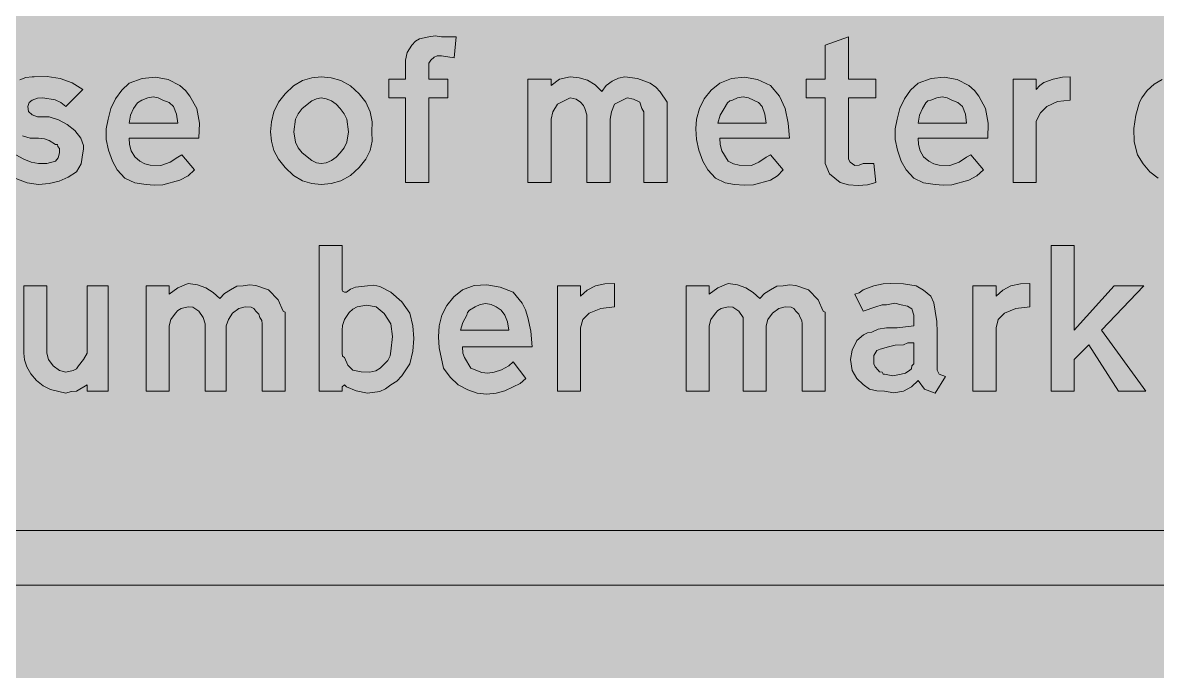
# Model space of a CAD drawing. Header units: metres. Extents: x 10 to 559, y 12 to 260.
# Drawn here: x 168 to 264.9, y 134.3 to 189.7 of the extents above; entities that cross this region are included whole.
import ezdxf

# ---------------------------------------------------------------- set-up
doc = ezdxf.new("R2010")
doc.units = ezdxf.units.M
doc.layers.add('FILL_BLUE_0000FF', color=7, linetype='Continuous', true_color=0x0000ff)
doc.layers.add('FILL_WHITE_FFFFFF', color=7, linetype='Continuous', true_color=0xffffff)

msp = doc.modelspace()

# ---------------------------------------------------------------- hatches: boundary and pattern name
at = {"layer": 'FILL_BLUE_0000FF', "true_color": 0x0000ff}
h = msp.add_hatch(color=7, dxfattribs=at)
h.dxf.hatch_style = 1
h.paths.add_polyline_path([(553.58, 259.97), (554.9, 259.58), (556.14, 258.96), (557.28, 258.12), (558.12, 256.98), (558.74, 255.74), (559.13, 254.42), (559.26, 253.08), (559.26, 19.26), (559.22, 17.91), (558.9, 16.56), (558.23, 15.32), (557.28, 14.22), (556.14, 13.28), (554.9, 12.6), (553.58, 12.2), (552.24, 12.06), (17.28, 12.06), (15.94, 12.2), (14.63, 12.6), (13.38, 13.28), (12.24, 14.22), (11.3, 15.36), (10.62, 16.61), (10.22, 17.92), (10.08, 19.26), (10.08, 253.08), (10.22, 254.41), (10.62, 255.6), (11.3, 256.93), (12.24, 258.12), (13.34, 259.07), (14.58, 259.74), (15.93, 259.99), (17.28, 260.1), (552.24, 260.1), (553.58, 259.97)])
at = {"layer": 'FILL_WHITE_FFFFFF', "true_color": 0xffffff}
h = msp.add_hatch(color=7, dxfattribs=at)
h.dxf.hatch_style = 1
h.paths.add_polyline_path([(202.68, 176.04), (200.7, 176.04), (200.7, 183.24), (199.26, 183.24), (199.26, 184.86), (200.7, 184.86), (200.7, 186.48), (200.84, 187.11), (201.24, 187.74), (201.54, 188.08), (201.89, 188.3), (202.68, 188.46), (203.22, 188.53), (203.76, 188.46), (205.02, 188.46), (204.84, 186.66), (203.76, 186.84), (203.4, 186.84), (203.13, 186.73), (202.86, 186.48), (202.7, 186.21), (202.68, 185.94), (202.68, 184.86), (204.3, 184.86), (204.3, 183.24), (202.68, 183.24), (202.68, 176.04)])
h = msp.add_hatch(color=7, dxfattribs=at)
h.dxf.hatch_style = 1
h.paths.add_polyline_path([(238.64, 177.75), (239.04, 177.48), (239.4, 177.5), (239.76, 177.66), (240.66, 177.66), (240.84, 176.04), (240.11, 175.84), (239.31, 175.77), (238.51, 175.84), (237.78, 176.04), (236.88, 176.76), (236.52, 177.66), (236.52, 183.24), (234.9, 183.24), (234.9, 184.86), (236.52, 184.86), (236.52, 187.74), (238.5, 188.46), (238.5, 184.86), (240.84, 184.86), (240.84, 183.24), (238.5, 183.24), (238.5, 178.02), (238.64, 177.75)])
h = msp.add_hatch(color=7, dxfattribs=at)
h.dxf.hatch_style = 1
h.paths.add_polyline_path([(266.22, 175.88), (265.68, 176.04), (264.91, 176.41), (264.22, 176.94), (263.63, 177.61), (263.16, 178.38), (262.88, 179.49), (262.85, 180.63), (263.01, 181.77), (263.34, 182.88), (263.52, 183.24), (263.99, 183.88), (264.58, 184.41), (265.27, 184.81), (266.04, 185.04), (266.95, 185.08), (267.77, 184.95), (268.5, 184.69), (269.1, 184.32), (269.1, 188.46), (271.08, 188.46), (271.08, 176.04), (269.1, 176.04), (269.1, 176.4), (269.1, 176.51), (269.1, 176.58), (268.92, 176.58), (268.74, 176.4), (267.3, 175.86), (266.76, 175.86), (266.22, 175.88)])
h.paths.add_polyline_path([(267.48, 183.42), (266.67, 183.31), (265.86, 183.06), (265.32, 182.16), (265.02, 181.4), (264.92, 180.52), (265.02, 179.6), (265.32, 178.74), (265.46, 178.38), (265.86, 178.02), (266.22, 177.77), (266.58, 177.66), (267.48, 177.66), (267.96, 177.83), (268.34, 178.07), (268.92, 178.74), (269.08, 179.12), (269.1, 179.64), (269.1, 181.26), (268.99, 181.96), (268.74, 182.52), (268.18, 183.08), (267.48, 183.24), (267.48, 183.35), (267.48, 183.42)], flags=16)
h = msp.add_hatch(color=7, dxfattribs=at)
h.dxf.hatch_style = 1
h.paths.add_polyline_path([(169.29, 181.64), (169.74, 181.62), (169.92, 181.62), (170.28, 181.62), (171.08, 181.39), (171.83, 180.99), (172.48, 180.46), (172.98, 179.82), (173.21, 179.19), (173.23, 178.86), (173.16, 178.56), (173.03, 177.62), (172.62, 176.94), (171.91, 176.47), (171.14, 176.13), (170.29, 175.93), (169.38, 175.86), (168.41, 175.99), (167.45, 176.36), (166.55, 176.92), (165.78, 177.66), (167.04, 178.92), (167.45, 178.4), (168.12, 178.02), (168.75, 177.77), (169.38, 177.66), (170.1, 177.66), (170.82, 177.84), (171.07, 178.13), (171.18, 178.56), (171.18, 178.92), (171.02, 179.1), (171, 179.28), (170.82, 179.28), (170.3, 179.62), (169.88, 179.76), (169.38, 179.82), (168.66, 179.82), (168.02, 180.02), (167.45, 180.32), (166.5, 181.08), (166.5, 181.26), (166.29, 181.56), (166.19, 181.89), (166.14, 182.52), (166.28, 183.44), (166.44, 183.76), (166.68, 183.96), (166.68, 184.14), (166.86, 184.14), (167.78, 184.79), (168.3, 184.98), (168.84, 185.04), (169.02, 185.04), (170.12, 185.07), (171.23, 184.91), (172.26, 184.53), (173.16, 183.96), (171.72, 182.52), (171.28, 182.86), (170.8, 183.08), (169.74, 183.24), (169.29, 183.22), (168.84, 183.06), (168.59, 182.86), (168.48, 182.52), (168.53, 182.09), (168.84, 181.8), (169.29, 181.64)])
h = msp.add_hatch(color=7, dxfattribs=at)
h.dxf.hatch_style = 1
h.paths.add_polyline_path([(176.76, 176.4), (176.09, 177.12), (175.68, 177.84), (175.35, 178.78), (175.16, 179.71), (175.15, 180.6), (175.32, 181.44), (175.55, 182.35), (175.95, 183.17), (176.48, 183.9), (177.12, 184.5), (178.23, 184.9), (179.35, 185.02), (180.44, 184.83), (181.44, 184.32), (181.92, 183.88), (182.3, 183.4), (182.88, 182.34), (183.11, 181.08), (183.06, 179.82), (177.12, 179.82), (177.14, 179.28), (177.3, 178.74), (177.59, 178.22), (178.02, 177.84), (178.45, 177.63), (178.92, 177.52), (179.82, 177.48), (180.61, 177.77), (181.26, 178.2), (181.62, 178.38), (182.7, 177.12), (182.14, 176.6), (181.44, 176.22), (180, 175.84), (179.26, 175.79), (178.56, 175.86), (177.59, 175.99), (176.76, 176.4)])
h.paths.add_polyline_path([(181.15, 181.87), (180.9, 182.52), (180.52, 182.86), (180, 183.06), (179.59, 183.26), (179.17, 183.33), (178.71, 183.26), (178.2, 183.06), (177.84, 182.83), (177.48, 182.34), (177.23, 181.78), (177.12, 181.08), (181.26, 181.08), (181.15, 181.87)], flags=16)
h = msp.add_hatch(color=7, dxfattribs=at)
h.dxf.hatch_style = 1
h.paths.add_polyline_path([(189.47, 182.05), (189.86, 182.87), (190.44, 183.6), (191.15, 184.28), (191.9, 184.73), (192.69, 184.97), (193.5, 185.04), (194.34, 184.97), (195.19, 184.73), (196.01, 184.28), (196.74, 183.6), (197.31, 182.87), (197.69, 182.05), (197.85, 181.2), (197.82, 180.36), (197.85, 179.55), (197.69, 178.76), (197.31, 178.01), (196.74, 177.3), (196.01, 176.62), (195.19, 176.18), (194.34, 175.93), (193.5, 175.86), (192.69, 175.93), (191.9, 176.18), (191.15, 176.62), (190.44, 177.3), (189.86, 178.01), (189.47, 178.76), (189.25, 179.55), (189.18, 180.36), (189.25, 181.2), (189.47, 182.05)])
h.paths.add_polyline_path([(192.69, 182.99), (191.88, 182.34), (191.54, 181.9), (191.32, 181.42), (191.16, 180.36), (191.32, 179.46), (191.54, 178.99), (191.88, 178.56), (192.69, 177.91), (193.1, 177.72), (193.5, 177.66), (193.93, 177.72), (194.38, 177.91), (194.79, 178.19), (195.12, 178.56), (195.46, 178.99), (195.68, 179.46), (195.84, 180.36), (195.68, 181.42), (195.46, 181.9), (195.12, 182.34), (194.79, 182.71), (194.38, 182.99), (193.93, 183.18), (193.5, 183.24), (193.1, 183.18), (192.69, 182.99)], flags=16)
h = msp.add_hatch(color=7, dxfattribs=at)
h.dxf.hatch_style = 1
h.paths.add_polyline_path([(213.12, 184.32), (213.84, 184.86), (214.74, 185.04), (215.52, 184.97), (216.23, 184.75), (216.87, 184.36), (217.44, 183.78), (217.82, 184.3), (218.34, 184.68), (218.88, 184.93), (219.42, 185.04), (220.5, 184.91), (221.58, 184.5), (222.06, 184.17), (222.44, 183.76), (223.02, 182.88), (223.02, 182.52), (223.02, 176.04), (221.04, 176.04), (221.04, 181.8), (221.02, 182.07), (220.86, 182.34), (220.68, 182.88), (220.14, 183.13), (219.6, 183.24), (218.52, 182.7), (218.27, 182.07), (218.16, 181.44), (218.16, 176.04), (216.18, 176.04), (216.18, 181.8), (216, 182.34), (215.89, 182.61), (215.64, 182.88), (215.26, 183.13), (214.74, 183.24), (213.66, 182.7), (213.26, 182.07), (213.12, 181.44), (213.12, 176.04), (211.14, 176.04), (211.14, 184.86), (213.12, 184.86), (213.12, 184.32)])
h = msp.add_hatch(color=7, dxfattribs=at)
h.dxf.hatch_style = 1
h.paths.add_polyline_path([(227.16, 176.4), (226.49, 177.12), (226.08, 177.84), (225.74, 178.78), (225.54, 179.71), (225.47, 180.6), (225.54, 181.44), (225.77, 182.35), (226.19, 183.17), (226.78, 183.9), (227.52, 184.5), (228.52, 184.9), (229.61, 185.02), (230.73, 184.83), (231.84, 184.32), (232.61, 183.4), (233.1, 182.34), (233.35, 181.08), (233.46, 179.82), (227.52, 179.82), (227.54, 179.28), (227.7, 178.74), (228.24, 177.84), (228.68, 177.63), (229.16, 177.52), (230.22, 177.48), (230.85, 177.77), (231.48, 178.2), (231.84, 178.38), (232.92, 177.12), (232.45, 176.6), (231.84, 176.22), (230.38, 175.84), (229.59, 175.79), (228.78, 175.86), (227.97, 175.99), (227.16, 176.4)])
h.paths.add_polyline_path([(231.37, 181.87), (231.12, 182.52), (230.83, 182.86), (230.4, 183.06), (229.97, 183.26), (229.5, 183.33), (229.03, 183.26), (228.6, 183.06), (228.36, 183), (228.17, 182.83), (227.88, 182.34), (227.54, 181.78), (227.34, 181.08), (231.48, 181.08), (231.37, 181.87)], flags=16)
h = msp.add_hatch(color=7, dxfattribs=at)
h.dxf.hatch_style = 1
h.paths.add_polyline_path([(244.08, 176.4), (243.41, 177.12), (243, 177.84), (242.67, 178.78), (242.48, 179.71), (242.47, 180.6), (242.64, 181.44), (242.87, 182.35), (243.27, 183.17), (243.8, 183.9), (244.44, 184.5), (245.55, 184.9), (246.67, 185.02), (247.76, 184.83), (248.76, 184.32), (249.24, 183.88), (249.62, 183.4), (250.2, 182.34), (250.43, 181.08), (250.38, 179.82), (244.44, 179.82), (244.46, 179.28), (244.62, 178.74), (244.91, 178.22), (245.34, 177.84), (245.77, 177.63), (246.24, 177.52), (247.14, 177.48), (247.93, 177.77), (248.58, 178.2), (248.94, 178.38), (250.02, 177.12), (249.46, 176.6), (248.76, 176.22), (247.32, 175.84), (246.58, 175.79), (245.88, 175.86), (244.91, 175.99), (244.08, 176.4)])
h.paths.add_polyline_path([(248.47, 181.87), (248.22, 182.52), (247.84, 182.86), (247.32, 183.06), (246.91, 183.26), (246.49, 183.33), (246.03, 183.26), (245.52, 183.06), (245.28, 183), (245.09, 182.83), (244.8, 182.34), (244.55, 181.78), (244.44, 181.08), (248.58, 181.08), (248.47, 181.87)], flags=16)
h = msp.add_hatch(color=7, dxfattribs=at)
h.dxf.hatch_style = 1
h.paths.add_polyline_path([(254.82, 184.3), (255.17, 184.55), (255.96, 184.86), (256.75, 185.02), (257.4, 185.04), (257.4, 183.06), (256.34, 182.93), (255.42, 182.52), (254.88, 181.98), (254.52, 181.26), (254.52, 176.04), (252.54, 176.04), (252.54, 184.86), (254.52, 184.86), (254.52, 183.96), (254.82, 184.3)])
h = msp.add_hatch(color=7, dxfattribs=at)
h.dxf.hatch_style = 1
h.paths.add_polyline_path([(197.46, 167.22), (198, 167.26), (198.52, 167.15), (199.44, 166.68), (200.39, 165.85), (201.06, 164.88), (201.31, 163.8), (201.42, 162.72), (201.31, 161.64), (201.06, 160.56), (200.39, 159.53), (199.95, 159.09), (199.44, 158.76), (199, 158.42), (198.52, 158.2), (197.46, 158.04), (196.49, 158.24), (195.66, 158.58), (195.48, 158.76), (195.3, 158.58), (195.3, 158.22), (193.32, 158.22), (193.32, 170.64), (195.3, 170.64), (195.3, 166.86), (195.32, 166.77), (195.48, 166.68), (195.59, 166.68), (195.66, 166.68), (195.99, 166.92), (196.43, 167.09), (197.46, 167.22)])
h.paths.add_polyline_path([(198.54, 160.2), (199.19, 160.85), (199.38, 161.24), (199.44, 161.64), (199.58, 162.88), (199.44, 163.98), (198.88, 164.84), (198.18, 165.42), (197.37, 165.56), (196.56, 165.42), (196.19, 165.23), (195.89, 164.95), (195.48, 164.34), (195.32, 163.82), (195.3, 163.44), (195.3, 162), (195.3, 161.46), (195.32, 161.21), (195.48, 161.1), (195.77, 160.43), (196.2, 160.02), (196.92, 159.86), (197.64, 159.84), (198.16, 159.95), (198.54, 160.2)], flags=16)
h = msp.add_hatch(color=7, dxfattribs=at)
h.dxf.hatch_style = 1
h.paths.add_polyline_path([(261.18, 167.22), (263.7, 167.22), (260.1, 163.44), (263.88, 158.22), (261.54, 158.22), (259.02, 162.18), (257.76, 160.92), (257.76, 158.22), (255.78, 158.22), (255.78, 170.64), (257.76, 170.64), (257.76, 163.44), (261.18, 167.22)])
h = msp.add_hatch(color=7, dxfattribs=at)
h.dxf.hatch_style = 1
h.paths.add_polyline_path([(170.39, 158.38), (169.77, 158.67), (169.2, 159.12), (168.73, 159.69), (168.39, 160.29), (168.19, 160.89), (168.12, 161.46), (168.12, 167.22), (170.1, 167.22), (170.1, 161.46), (170.24, 160.92), (170.64, 160.38), (171.18, 159.98), (171.72, 159.84), (172.33, 159.98), (172.61, 160.14), (172.8, 160.38), (173.23, 160.92), (173.52, 161.46), (173.52, 167.22), (175.32, 167.22), (175.32, 158.22), (173.52, 158.22), (173.52, 158.76), (172.62, 158.22), (172.17, 158.2), (171.72, 158.04), (170.39, 158.38)])
h = msp.add_hatch(color=7, dxfattribs=at)
h.dxf.hatch_style = 1
h.paths.add_polyline_path([(180.54, 166.5), (181.26, 167.04), (182.16, 167.4), (182.94, 167.3), (183.65, 167.04), (184.29, 166.64), (184.86, 166.14), (185.24, 166.57), (185.76, 166.86), (186.3, 167.18), (186.84, 167.22), (187.38, 167.29), (187.92, 167.24), (189, 166.86), (189.83, 166.03), (190.26, 165.06), (190.42, 164.97), (190.44, 164.88), (190.44, 164.52), (190.44, 158.22), (188.46, 158.22), (188.46, 163.98), (188.44, 164.25), (188.28, 164.52), (188.17, 164.79), (187.92, 165.06), (187.75, 165.27), (187.54, 165.38), (187.02, 165.42), (186.48, 165.29), (185.94, 164.88), (185.6, 164.34), (185.4, 163.8), (185.4, 158.22), (183.6, 158.22), (183.6, 163.98), (183.42, 164.52), (183.06, 165.06), (182.54, 165.38), (182.16, 165.42), (181.55, 165.29), (181.27, 165.12), (181.08, 164.88), (180.68, 164.34), (180.54, 163.8), (180.54, 158.22), (178.56, 158.22), (178.56, 167.22), (180.54, 167.22), (180.54, 166.5)])
h = msp.add_hatch(color=7, dxfattribs=at)
h.dxf.hatch_style = 1
h.paths.add_polyline_path([(205.2, 158.76), (204.5, 159.41), (203.94, 160.2), (203.56, 161.93), (203.51, 162.86), (203.58, 163.8), (203.81, 164.71), (204.23, 165.53), (204.82, 166.26), (205.56, 166.86), (206.56, 167.24), (207.65, 167.31), (208.77, 167.11), (209.88, 166.68), (210.65, 165.74), (210.94, 165.16), (211.14, 164.52), (211.39, 163.33), (211.5, 162), (205.56, 162), (205.58, 161.48), (205.74, 161.1), (206.28, 160.2), (207.2, 159.82), (207.72, 159.77), (208.26, 159.84), (208.89, 160.04), (209.52, 160.38), (209.88, 160.74), (210.96, 159.3), (210.49, 158.87), (209.88, 158.58), (209.17, 158.24), (208.42, 158.04), (207.63, 157.97), (206.82, 158.04), (206.01, 158.33), (205.2, 158.76)])
h.paths.add_polyline_path([(209.41, 164.14), (209.16, 164.7), (208.87, 165.13), (208.44, 165.42), (208.01, 165.62), (207.54, 165.69), (207.07, 165.62), (206.64, 165.42), (206.15, 165.13), (205.98, 164.94), (205.92, 164.7), (205.58, 164.07), (205.38, 163.44), (209.52, 163.44), (209.41, 164.14)], flags=16)
h = msp.add_hatch(color=7, dxfattribs=at)
h.dxf.hatch_style = 1
h.paths.add_polyline_path([(216.2, 166.84), (216.9, 167.22), (217.71, 167.38), (218.52, 167.4), (218.52, 165.42), (217.37, 165.29), (216.36, 164.88), (215.82, 164.34), (215.64, 163.62), (215.64, 158.22), (213.66, 158.22), (213.66, 167.22), (215.64, 167.22), (215.64, 166.32), (216.2, 166.84)])
h = msp.add_hatch(color=7, dxfattribs=at)
h.dxf.hatch_style = 1
h.paths.add_polyline_path([(226.62, 166.5), (227.34, 167.04), (228.24, 167.4), (229.02, 167.3), (229.73, 167.04), (230.37, 166.64), (230.94, 166.14), (231.32, 166.57), (231.84, 166.86), (232.38, 167.18), (232.92, 167.22), (233.46, 167.29), (234, 167.24), (235.08, 166.86), (235.91, 166.03), (236.34, 165.06), (236.5, 164.97), (236.52, 164.88), (236.52, 164.52), (236.52, 158.22), (234.54, 158.22), (234.54, 163.98), (234.52, 164.25), (234.36, 164.52), (234.25, 164.79), (234, 165.06), (233.83, 165.27), (233.62, 165.38), (233.1, 165.42), (232.56, 165.29), (232.02, 164.88), (231.62, 164.34), (231.48, 163.8), (231.48, 158.22), (229.5, 158.22), (229.5, 163.98), (229.5, 164.52), (229.14, 165.06), (228.62, 165.38), (228.24, 165.42), (227.63, 165.29), (227.35, 165.12), (227.16, 164.88), (226.76, 164.34), (226.62, 163.8), (226.62, 158.22), (224.64, 158.22), (224.64, 167.22), (226.62, 167.22), (226.62, 166.5)])
h = msp.add_hatch(color=7, dxfattribs=at)
h.dxf.hatch_style = 1
h.paths.add_polyline_path([(244.44, 159.12), (243.88, 158.6), (243.18, 158.22), (242.37, 158.09), (241.56, 158.22), (240.93, 158.24), (240.3, 158.4), (239.76, 158.78), (239.22, 159.3), (238.82, 159.98), (238.68, 160.92), (238.82, 161.73), (239.22, 162.54), (239.78, 163.04), (240.11, 163.2), (240.48, 163.26), (241.04, 163.51), (241.74, 163.62), (242.64, 163.62), (244.08, 163.8), (244.08, 164.16), (244.08, 164.7), (243.9, 165.24), (243.52, 165.49), (243, 165.6), (242.44, 165.74), (241.74, 165.6), (241.36, 165.58), (240.84, 165.42), (239.76, 165.06), (239.04, 166.5), (239.4, 166.61), (239.76, 166.86), (240.66, 167.22), (241.45, 167.38), (242.1, 167.4), (243.18, 167.38), (244.26, 167.22), (244.89, 166.84), (245.52, 166.32), (245.77, 165.76), (245.88, 165.06), (246.04, 164.16), (246.06, 163.26), (246.06, 160.38), (246.06, 160.02), (246.24, 159.66), (246.78, 159.48), (245.88, 158.04), (244.98, 158.4), (244.44, 159.12)])
h.paths.add_polyline_path([(243, 159.66), (243.36, 159.77), (243.72, 160.02), (243.88, 160.13), (243.9, 160.38), (244.06, 160.56), (244.08, 160.74), (244.08, 162.36), (243.56, 162.34), (243.18, 162.18), (242.48, 162.16), (241.92, 162), (241.2, 161.82), (240.93, 161.69), (240.66, 161.28), (240.66, 160.56), (240.77, 160.29), (241.02, 160.02), (241.13, 159.86), (241.38, 159.84), (241.47, 159.68), (241.56, 159.66), (242.28, 159.53), (243, 159.66)], flags=16)
h = msp.add_hatch(color=7, dxfattribs=at)
h.dxf.hatch_style = 1
h.paths.add_polyline_path([(251.66, 166.84), (252.36, 167.22), (253.17, 167.38), (253.98, 167.4), (253.98, 165.42), (252.77, 165.29), (251.82, 164.88), (251.28, 164.34), (251.1, 163.62), (251.1, 158.22), (249.12, 158.22), (249.12, 167.22), (251.1, 167.22), (251.1, 166.32), (251.66, 166.84)])
h = msp.add_hatch(color=7, dxfattribs=at)
h.dxf.hatch_style = 1
h.paths.add_polyline_path([(77.4, 136.8), (70.38, 136.8), (63.36, 144), (70.38, 151.02), (77.4, 151.02), (72.72, 146.34), (506.16, 146.34), (506.16, 141.66), (72.72, 141.66), (77.4, 136.8)])

# ---------------------------------------------------------------- linework, layer by layer
at = {"layer": 'FILL_WHITE_FFFFFF', "lineweight": 0, "true_color": 0xffffff}
for points in [[(202.68, 176.04), (200.7, 176.04), (200.7, 183.24), (199.26, 183.24), (199.26, 184.86), (200.7, 184.86), (200.7, 186.48), (200.84, 187.11), (201.24, 187.74), (201.54, 188.08), (201.89, 188.3), (202.68, 188.46), (203.22, 188.53), (203.76, 188.46), (205.02, 188.46), (204.84, 186.66), (203.76, 186.84), (203.4, 186.84), (203.13, 186.73), (202.86, 186.48), (202.7, 186.21), (202.68, 185.94), (202.68, 184.86), (204.3, 184.86), (204.3, 183.24), (202.68, 183.24)], [(238.64, 177.75), (239.04, 177.48), (239.4, 177.5), (239.76, 177.66), (240.66, 177.66), (240.84, 176.04), (240.11, 175.84), (239.31, 175.77), (238.51, 175.84), (237.78, 176.04), (236.88, 176.76), (236.52, 177.66), (236.52, 183.24), (234.9, 183.24), (234.9, 184.86), (236.52, 184.86), (236.52, 187.74), (238.5, 188.46), (238.5, 184.86), (240.84, 184.86), (240.84, 183.24), (238.5, 183.24), (238.5, 178.02)], [(176.76, 176.4), (176.09, 177.12), (175.68, 177.84), (175.35, 178.78), (175.16, 179.71), (175.15, 180.6), (175.32, 181.44), (175.55, 182.35), (175.95, 183.17), (176.48, 183.9), (177.12, 184.5), (178.23, 184.9), (179.35, 185.02), (180.44, 184.83), (181.44, 184.32), (181.92, 183.88), (182.3, 183.4), (182.88, 182.34), (183.11, 181.08), (183.06, 179.82), (177.12, 179.82), (177.14, 179.28), (177.3, 178.74), (177.59, 178.22), (178.02, 177.84), (178.45, 177.63), (178.92, 177.52), (179.82, 177.48), (180.61, 177.77), (181.26, 178.2), (181.62, 178.38), (182.7, 177.12), (182.14, 176.6), (181.44, 176.22), (180, 175.84), (179.26, 175.79), (178.56, 175.86), (177.59, 175.99)], [(189.47, 182.05), (189.86, 182.87), (190.44, 183.6), (191.15, 184.28), (191.9, 184.73), (192.69, 184.97), (193.5, 185.04), (194.34, 184.97), (195.19, 184.73), (196.01, 184.28), (196.74, 183.6), (197.31, 182.87), (197.69, 182.05), (197.85, 181.2), (197.82, 180.36), (197.85, 179.55), (197.69, 178.76), (197.31, 178.01), (196.74, 177.3), (196.01, 176.62), (195.19, 176.18), (194.34, 175.93), (193.5, 175.86), (192.69, 175.93), (191.9, 176.18), (191.15, 176.62), (190.44, 177.3), (189.86, 178.01), (189.47, 178.76), (189.25, 179.55), (189.18, 180.36), (189.25, 181.2)], [(213.12, 184.32), (213.84, 184.86), (214.74, 185.04), (215.52, 184.97), (216.23, 184.75), (216.87, 184.36), (217.44, 183.78), (217.82, 184.3), (218.34, 184.68), (218.88, 184.93), (219.42, 185.04), (220.5, 184.91), (221.58, 184.5), (222.06, 184.17), (222.44, 183.76), (223.02, 182.88), (223.02, 182.52), (223.02, 176.04), (221.04, 176.04), (221.04, 181.8), (221.02, 182.07), (220.86, 182.34), (220.68, 182.88), (220.14, 183.13), (219.6, 183.24), (218.52, 182.7), (218.27, 182.07), (218.16, 181.44), (218.16, 176.04), (216.18, 176.04), (216.18, 181.8), (216, 182.34), (215.89, 182.61), (215.64, 182.88), (215.26, 183.13), (214.74, 183.24), (213.66, 182.7), (213.26, 182.07), (213.12, 181.44), (213.12, 176.04), (211.14, 176.04), (211.14, 184.86), (213.12, 184.86)], [(227.16, 176.4), (226.49, 177.12), (226.08, 177.84), (225.74, 178.78), (225.54, 179.71), (225.47, 180.6), (225.54, 181.44), (225.77, 182.35), (226.19, 183.17), (226.78, 183.9), (227.52, 184.5), (228.52, 184.9), (229.61, 185.02), (230.73, 184.83), (231.84, 184.32), (232.61, 183.4), (233.1, 182.34), (233.35, 181.08), (233.46, 179.82), (227.52, 179.82), (227.54, 179.28), (227.7, 178.74), (228.24, 177.84), (228.68, 177.63), (229.16, 177.52), (230.22, 177.48), (230.85, 177.77), (231.48, 178.2), (231.84, 178.38), (232.92, 177.12), (232.45, 176.6), (231.84, 176.22), (230.38, 175.84), (229.59, 175.79), (228.78, 175.86), (227.97, 175.99)], [(244.08, 176.4), (243.41, 177.12), (243, 177.84), (242.67, 178.78), (242.48, 179.71), (242.47, 180.6), (242.64, 181.44), (242.87, 182.35), (243.27, 183.17), (243.8, 183.9), (244.44, 184.5), (245.55, 184.9), (246.67, 185.02), (247.76, 184.83), (248.76, 184.32), (249.24, 183.88), (249.62, 183.4), (250.2, 182.34), (250.43, 181.08), (250.38, 179.82), (244.44, 179.82), (244.46, 179.28), (244.62, 178.74), (244.91, 178.22), (245.34, 177.84), (245.77, 177.63), (246.24, 177.52), (247.14, 177.48), (247.93, 177.77), (248.58, 178.2), (248.94, 178.38), (250.02, 177.12), (249.46, 176.6), (248.76, 176.22), (247.32, 175.84), (246.58, 175.79), (245.88, 175.86), (244.91, 175.99)], [(254.82, 184.3), (255.17, 184.55), (255.96, 184.86), (256.75, 185.02), (257.4, 185.04), (257.4, 183.06), (256.34, 182.93), (255.42, 182.52), (254.88, 181.98), (254.52, 181.26), (254.52, 176.04), (252.54, 176.04), (252.54, 184.86), (254.52, 184.86), (254.52, 183.96)], [(181.15, 181.87), (180.9, 182.52), (180.52, 182.86), (180, 183.06), (179.59, 183.26), (179.17, 183.33), (178.71, 183.26), (178.2, 183.06), (177.84, 182.83), (177.48, 182.34), (177.23, 181.78), (177.12, 181.08), (181.26, 181.08)], [(192.69, 182.99), (191.88, 182.34), (191.54, 181.9), (191.32, 181.42), (191.16, 180.36), (191.32, 179.46), (191.54, 178.99), (191.88, 178.56), (192.69, 177.91), (193.1, 177.72), (193.5, 177.66), (193.93, 177.72), (194.38, 177.91), (194.79, 178.19), (195.12, 178.56), (195.46, 178.99), (195.68, 179.46), (195.84, 180.36), (195.68, 181.42), (195.46, 181.9), (195.12, 182.34), (194.79, 182.71), (194.38, 182.99), (193.93, 183.18), (193.5, 183.24), (193.1, 183.18)], [(231.37, 181.87), (231.12, 182.52), (230.83, 182.86), (230.4, 183.06), (229.97, 183.26), (229.5, 183.33), (229.03, 183.26), (228.6, 183.06), (228.36, 183), (228.17, 182.83), (227.88, 182.34), (227.54, 181.78), (227.34, 181.08), (231.48, 181.08)], [(248.47, 181.87), (248.22, 182.52), (247.84, 182.86), (247.32, 183.06), (246.91, 183.26), (246.49, 183.33), (246.03, 183.26), (245.52, 183.06), (245.28, 183), (245.09, 182.83), (244.8, 182.34), (244.55, 181.78), (244.44, 181.08), (248.58, 181.08)], [(197.46, 167.22), (198, 167.26), (198.52, 167.15), (199.44, 166.68), (200.39, 165.85), (201.06, 164.88), (201.31, 163.8), (201.42, 162.72), (201.31, 161.64), (201.06, 160.56), (200.39, 159.53), (199.95, 159.09), (199.44, 158.76), (199, 158.42), (198.52, 158.2), (197.46, 158.04), (196.49, 158.24), (195.66, 158.58), (195.48, 158.76), (195.3, 158.58), (195.3, 158.22), (193.32, 158.22), (193.32, 170.64), (195.3, 170.64), (195.3, 166.86), (195.32, 166.77), (195.48, 166.68), (195.59, 166.68), (195.66, 166.68), (195.99, 166.92), (196.43, 167.09)], [(261.18, 167.22), (263.7, 167.22), (260.1, 163.44), (263.88, 158.22), (261.54, 158.22), (259.02, 162.18), (257.76, 160.92), (257.76, 158.22), (255.78, 158.22), (255.78, 170.64), (257.76, 170.64), (257.76, 163.44)], [(170.39, 158.38), (169.77, 158.67), (169.2, 159.12), (168.73, 159.69), (168.39, 160.29), (168.19, 160.89), (168.12, 161.46), (168.12, 167.22), (170.1, 167.22), (170.1, 161.46), (170.24, 160.92), (170.64, 160.38), (171.18, 159.98), (171.72, 159.84), (172.33, 159.98), (172.61, 160.14), (172.8, 160.38), (173.23, 160.92), (173.52, 161.46), (173.52, 167.22), (175.32, 167.22), (175.32, 158.22), (173.52, 158.22), (173.52, 158.76), (172.62, 158.22), (172.17, 158.2), (171.72, 158.04)], [(180.54, 166.5), (181.26, 167.04), (182.16, 167.4), (182.94, 167.3), (183.65, 167.04), (184.29, 166.64), (184.86, 166.14), (185.24, 166.57), (185.76, 166.86), (186.3, 167.18), (186.84, 167.22), (187.38, 167.29), (187.92, 167.24), (189, 166.86), (189.83, 166.03), (190.26, 165.06), (190.42, 164.97), (190.44, 164.88), (190.44, 164.52), (190.44, 158.22), (188.46, 158.22), (188.46, 163.98), (188.44, 164.25), (188.28, 164.52), (188.17, 164.79), (187.92, 165.06), (187.75, 165.27), (187.54, 165.38), (187.02, 165.42), (186.48, 165.29), (185.94, 164.88), (185.6, 164.34), (185.4, 163.8), (185.4, 158.22), (183.6, 158.22), (183.6, 163.98), (183.42, 164.52), (183.06, 165.06), (182.54, 165.38), (182.16, 165.42), (181.55, 165.29), (181.27, 165.12), (181.08, 164.88), (180.68, 164.34), (180.54, 163.8), (180.54, 158.22), (178.56, 158.22), (178.56, 167.22), (180.54, 167.22)], [(205.2, 158.76), (204.5, 159.41), (203.94, 160.2), (203.56, 161.93), (203.51, 162.86), (203.58, 163.8), (203.81, 164.71), (204.23, 165.53), (204.82, 166.26), (205.56, 166.86), (206.56, 167.24), (207.65, 167.31), (208.77, 167.11), (209.88, 166.68), (210.65, 165.74), (210.94, 165.16), (211.14, 164.52), (211.39, 163.33), (211.5, 162), (205.56, 162), (205.58, 161.48), (205.74, 161.1), (206.28, 160.2), (207.2, 159.82), (207.72, 159.77), (208.26, 159.84), (208.89, 160.04), (209.52, 160.38), (209.88, 160.74), (210.96, 159.3), (210.49, 158.87), (209.88, 158.58), (209.17, 158.24), (208.42, 158.04), (207.63, 157.97), (206.82, 158.04), (206.01, 158.33)], [(216.2, 166.84), (216.9, 167.22), (217.71, 167.38), (218.52, 167.4), (218.52, 165.42), (217.37, 165.29), (216.36, 164.88), (215.82, 164.34), (215.64, 163.62), (215.64, 158.22), (213.66, 158.22), (213.66, 167.22), (215.64, 167.22), (215.64, 166.32)], [(226.62, 166.5), (227.34, 167.04), (228.24, 167.4), (229.02, 167.3), (229.73, 167.04), (230.37, 166.64), (230.94, 166.14), (231.32, 166.57), (231.84, 166.86), (232.38, 167.18), (232.92, 167.22), (233.46, 167.29), (234, 167.24), (235.08, 166.86), (235.91, 166.03), (236.34, 165.06), (236.5, 164.97), (236.52, 164.88), (236.52, 164.52), (236.52, 158.22), (234.54, 158.22), (234.54, 163.98), (234.52, 164.25), (234.36, 164.52), (234.25, 164.79), (234, 165.06), (233.83, 165.27), (233.62, 165.38), (233.1, 165.42), (232.56, 165.29), (232.02, 164.88), (231.62, 164.34), (231.48, 163.8), (231.48, 158.22), (229.5, 158.22), (229.5, 163.98), (229.5, 164.52), (229.14, 165.06), (228.62, 165.38), (228.24, 165.42), (227.63, 165.29), (227.35, 165.12), (227.16, 164.88), (226.76, 164.34), (226.62, 163.8), (226.62, 158.22), (224.64, 158.22), (224.64, 167.22), (226.62, 167.22)], [(244.44, 159.12), (243.88, 158.6), (243.18, 158.22), (242.37, 158.09), (241.56, 158.22), (240.93, 158.24), (240.3, 158.4), (239.76, 158.78), (239.22, 159.3), (238.82, 159.98), (238.68, 160.92), (238.82, 161.73), (239.22, 162.54), (239.78, 163.04), (240.11, 163.2), (240.48, 163.26), (241.04, 163.51), (241.74, 163.62), (242.64, 163.62), (244.08, 163.8), (244.08, 164.16), (244.08, 164.7), (243.9, 165.24), (243.52, 165.49), (243, 165.6), (242.44, 165.74), (241.74, 165.6), (241.36, 165.58), (240.84, 165.42), (239.76, 165.06), (239.04, 166.5), (239.4, 166.61), (239.76, 166.86), (240.66, 167.22), (241.45, 167.38), (242.1, 167.4), (243.18, 167.38), (244.26, 167.22), (244.89, 166.84), (245.52, 166.32), (245.77, 165.76), (245.88, 165.06), (246.04, 164.16), (246.06, 163.26), (246.06, 160.38), (246.06, 160.02), (246.24, 159.66), (246.78, 159.48), (245.88, 158.04), (244.98, 158.4)], [(251.66, 166.84), (252.36, 167.22), (253.17, 167.38), (253.98, 167.4), (253.98, 165.42), (252.77, 165.29), (251.82, 164.88), (251.28, 164.34), (251.1, 163.62), (251.1, 158.22), (249.12, 158.22), (249.12, 167.22), (251.1, 167.22), (251.1, 166.32)], [(209.41, 164.14), (209.16, 164.7), (208.87, 165.13), (208.44, 165.42), (208.01, 165.62), (207.54, 165.69), (207.07, 165.62), (206.64, 165.42), (206.15, 165.13), (205.98, 164.94), (205.92, 164.7), (205.58, 164.07), (205.38, 163.44), (209.52, 163.44)], [(198.54, 160.2), (199.19, 160.85), (199.38, 161.24), (199.44, 161.64), (199.58, 162.88), (199.44, 163.98), (198.88, 164.84), (198.18, 165.42), (197.37, 165.56), (196.56, 165.42), (196.19, 165.23), (195.89, 164.95), (195.48, 164.34), (195.32, 163.82), (195.3, 163.44), (195.3, 162), (195.3, 161.46), (195.32, 161.21), (195.48, 161.1), (195.77, 160.43), (196.2, 160.02), (196.92, 159.86), (197.64, 159.84), (198.16, 159.95)], [(243, 159.66), (243.36, 159.77), (243.72, 160.02), (243.88, 160.13), (243.9, 160.38), (244.06, 160.56), (244.08, 160.74), (244.08, 162.36), (243.56, 162.34), (243.18, 162.18), (242.48, 162.16), (241.92, 162), (241.2, 161.82), (240.93, 161.69), (240.66, 161.28), (240.66, 160.56), (240.77, 160.29), (241.02, 160.02), (241.13, 159.86), (241.38, 159.84), (241.47, 159.68), (241.56, 159.66), (242.28, 159.53)], [(77.4, 136.8), (70.38, 136.8), (63.36, 144), (70.38, 151.02), (77.4, 151.02), (72.72, 146.34), (506.16, 146.34), (506.16, 141.66), (72.72, 141.66)]]:
    msp.add_lwpolyline(points, close=True, dxfattribs=at)
for points in [[(167.78, 184.79), (168.3, 184.98), (168.84, 185.04), (169.02, 185.04), (170.12, 185.07), (171.23, 184.91), (172.26, 184.53), (173.16, 183.96), (171.72, 182.52), (171.28, 182.86), (170.8, 183.08), (169.74, 183.24), (169.29, 183.22), (168.84, 183.06), (168.59, 182.86), (168.48, 182.52), (168.53, 182.09), (168.84, 181.8), (169.29, 181.64), (169.74, 181.62), (169.92, 181.62), (170.28, 181.62), (171.08, 181.39), (171.83, 180.99), (172.48, 180.46), (172.98, 179.82), (173.21, 179.19), (173.23, 178.86), (173.16, 178.56), (173.03, 177.62), (172.62, 176.94), (171.91, 176.47), (171.14, 176.13), (170.29, 175.93), (169.38, 175.86), (168.41, 175.99), (167.45, 176.36)], [(264.91, 176.41), (264.22, 176.94), (263.63, 177.61), (263.16, 178.38), (262.88, 179.49), (262.85, 180.63), (263.01, 181.77), (263.34, 182.88), (263.52, 183.24), (263.99, 183.88), (264.58, 184.41), (265.27, 184.81)], [(167.45, 178.4), (168.12, 178.02), (168.75, 177.77), (169.38, 177.66), (170.1, 177.66), (170.82, 177.84), (171.07, 178.13), (171.18, 178.56), (171.18, 178.92), (171.02, 179.1), (171, 179.28), (170.82, 179.28), (170.3, 179.62), (169.88, 179.76), (169.38, 179.82), (168.66, 179.82), (168.02, 180.02)]]:
    msp.add_lwpolyline(points, dxfattribs=at)

doc.saveas('drawing.dxf')
